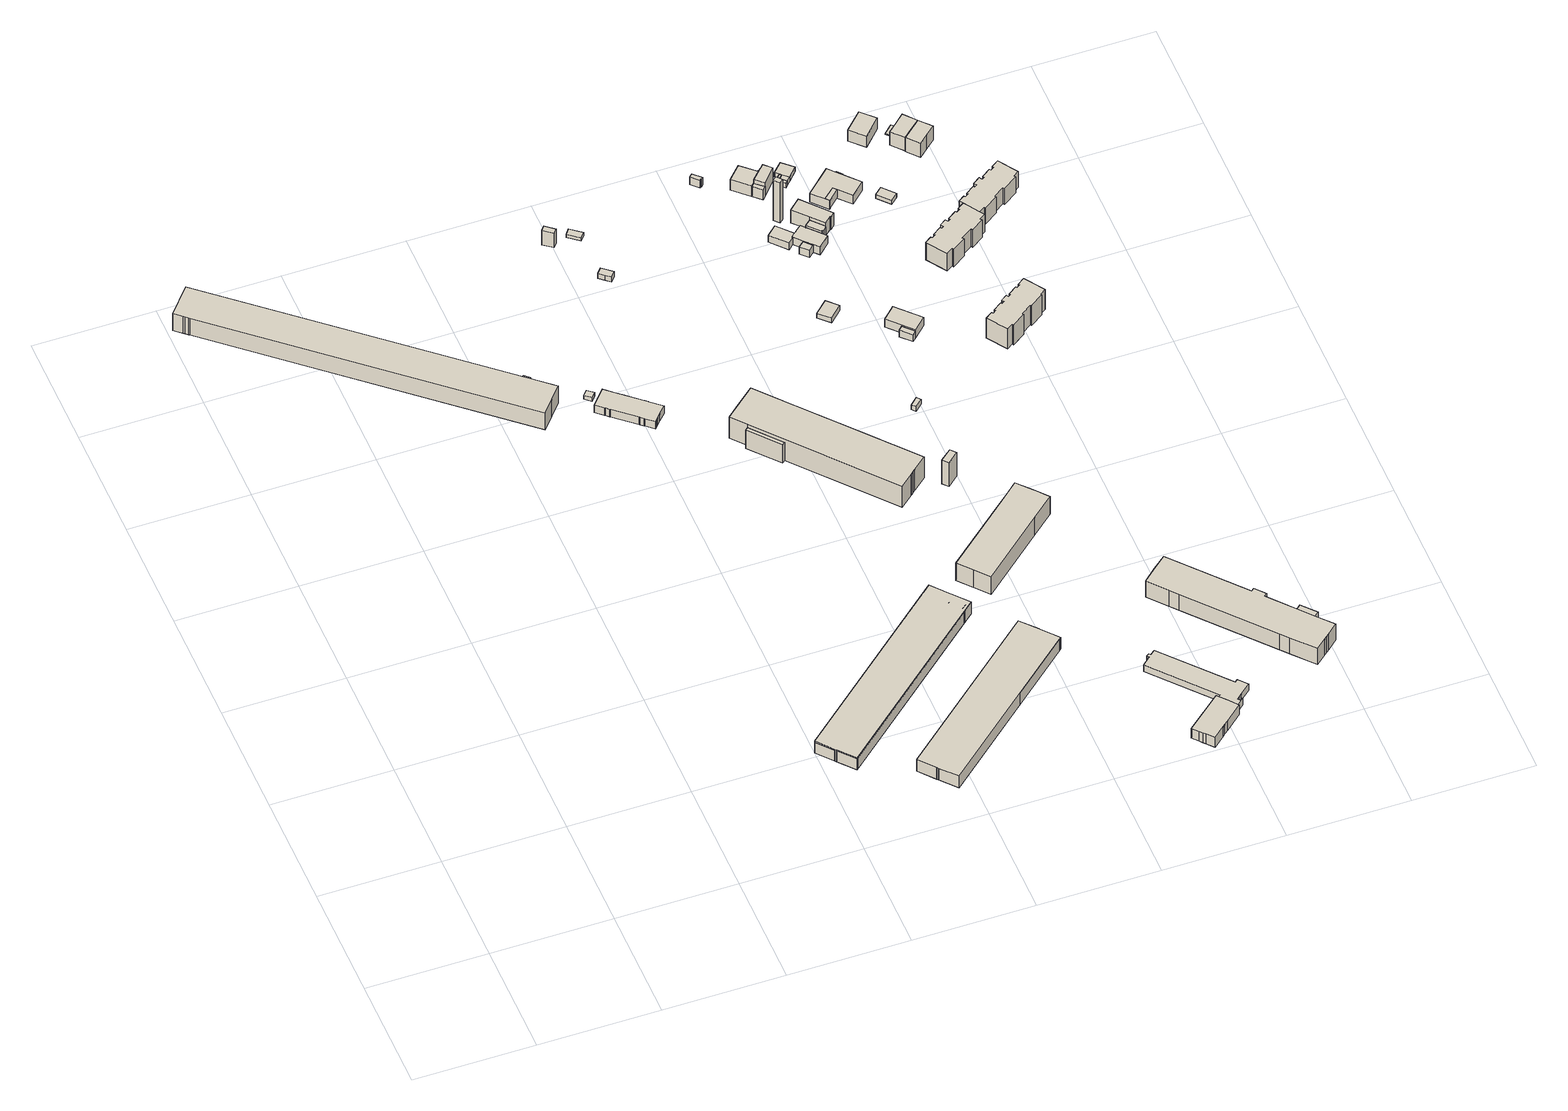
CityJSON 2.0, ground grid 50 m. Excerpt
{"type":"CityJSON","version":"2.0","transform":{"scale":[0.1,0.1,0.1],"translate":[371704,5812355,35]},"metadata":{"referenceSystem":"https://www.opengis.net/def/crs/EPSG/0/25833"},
"CityObjects":{
"building1":{"type":"Building","attributes":{"Gemeindeschluessel":"11000005","BezugspunktDach":"2200","function":"31001_1022","measuredHeight":10.59,"storeysAboveGround":2},"address":[{"country":"Germany","locality":"Berlin","thoroughfareNumber":"30 (2)","thoroughfareName":"Lanzendorfer Weg"}],"geometry":[{"type":"Solid","lod":"1","boundaries":[[[[0,1,2,3,4,5,6,7,8,9,10,11,12,13,14,15]],[[16,17,18,19,20,21,22,23,24,25,26,27,28,29,30,31]],[[16,31,15,14]],[[17,16,14,13]],[[18,17,13,12]],[[19,18,12,11]],[[20,19,11,10]],[[21,20,10,9]],[[22,21,9,8]],[[23,22,8,7]],[[24,23,7,6]],[[25,24,6,5]],[[26,25,5,4]],[[27,26,4,3]],[[28,27,3,2]],[[29,28,2,1]],[[30,29,1,0]],[[31,30,0,15]]]]}]},
"building2":{"type":"Building","attributes":{"Gemeindeschluessel":"11000005","BezugspunktDach":"2200","function":"51009_1610","measuredHeight":7.71,"storeysAboveGround":0},"address":[{"country":"Germany","locality":"Berlin"}],"geometry":[{"type":"Solid","lod":"1","boundaries":[[[[32,33,34,35,36,37,38,39,40,41]],[[42,43,44,45,46,47,48,49,50,51]],[[42,51,41,40]],[[43,42,40,39]],[[44,43,39,38]],[[45,44,38,37]],[[46,45,37,36]],[[47,46,36,35]],[[48,47,35,34]],[[49,48,34,33]],[[50,49,33,32]],[[51,50,32,41]]]]}]},
"building3":{"type":"Building","attributes":{"Gemeindeschluessel":"11000005","BezugspunktDach":"2200","function":"31001_1020","measuredHeight":2.06,"storeysAboveGround":1},"address":[{"country":"Germany","locality":"Berlin","thoroughfareNumber":"30 (12)","thoroughfareName":"Lanzendorfer Weg"}],"geometry":[{"type":"Solid","lod":"1","boundaries":[[[[52,53,54,55]],[[56,57,58,59]],[[56,59,55,54]],[[57,56,54,53]],[[58,57,53,52]],[[59,58,52,55]]]]}]},
"building4":{"type":"Building","attributes":{"Gemeindeschluessel":"11000005","function":"51009_1610"},"address":[{"country":"Germany","locality":"Berlin"}],"children":["building4-1","building4-2"]},
"building4-1":{"type":"BuildingPart","attributes":{"BezugspunktDach":"2200","measuredHeight":6.44,"storeysAboveGround":0},"parents":["building4"],"geometry":[{"type":"MultiSurface","lod":"1","boundaries":[[[60,61,62,63,64,65,66,67,68,69,70,71,72,73]],[[74,75,76,77,78,79,80,81,82,83,84,85,86,87]],[[74,87,73,72]],[[75,74,72,71]],[[76,75,71,70]],[[78,77,69,68]],[[80,79,67,66]],[[81,80,66,65]],[[82,81,65,64]],[[83,82,64,63]],[[84,83,63,62]],[[85,84,62,61]],[[86,85,61,60]],[[87,86,60,73]],[[77,76,70,69,88]],[[79,78,68,67]]]}]},
"building4-2":{"type":"BuildingPart","attributes":{"BezugspunktDach":"2200","measuredHeight":6.04,"storeysAboveGround":0},"parents":["building4"],"geometry":[{"type":"MultiSurface","lod":"1","boundaries":[[[89,90,91,92,93,94,95,96,97,98,99,100]],[[101,102,103,104,105,106,79,78,107,108,77,76]],[[101,76,100,99]],[[102,101,99,98]],[[103,102,98,97]],[[104,103,97,96]],[[105,104,96,95]],[[106,105,95,94]],[[79,106,94,93]],[[68,67,93,92]],[[107,78,92,91]],[[108,107,91,90]],[[77,108,90,89]],[[70,69,89,100]],[[78,79,67,68]],[[76,77,69,70]]]}]},
"building5":{"type":"Building","attributes":{"Gemeindeschluessel":"11000005","BezugspunktDach":"2200","function":"31001_2140","measuredHeight":6.46,"storeysAboveGround":1},"address":[{"country":"Germany","locality":"Berlin","thoroughfareNumber":"100 (92)","thoroughfareName":"Sakrower Landstraße"}],"geometry":[{"type":"Solid","lod":"1","boundaries":[[[[109,110,111,112,113,114,115,116]],[[101,102,105,106,82,83,86,87]],[[101,87,116,115]],[[102,101,115,114]],[[105,102,114,113]],[[106,105,113,112]],[[82,106,112,111]],[[83,82,111,110]],[[86,83,110,109]],[[87,86,109,116]]]]}]},
"building6":{"type":"Building","attributes":{"Gemeindeschluessel":"11000005","BezugspunktDach":"2200","function":"31001_1022","measuredHeight":4.85,"storeysAboveGround":1},"address":[{"country":"Germany","locality":"Berlin","thoroughfareNumber":"30 (3)","thoroughfareName":"Lanzendorfer Weg"}],"geometry":[{"type":"Solid","lod":"1","boundaries":[[[[117,118,119,120,121,122,123,124,125,126,127,128,129,130,131,132,133,134,135,136,137,138,139,140]],[[141,142,143,144,145,146,147,148,149,150,151,152,153,154,155,156,157,158,159,160,161,162,163,164]],[[141,164,140,139]],[[142,141,139,138]],[[143,142,138,137]],[[144,143,137,136]],[[145,144,136,135]],[[146,145,135,134]],[[147,146,134,133]],[[148,147,133,132]],[[149,148,132,131]],[[150,149,131,130]],[[151,150,130,129]],[[152,151,129,128]],[[153,152,128,127]],[[154,153,127,126]],[[155,154,126,125]],[[156,155,125,124]],[[157,156,124,123]],[[158,157,123,122]],[[159,158,122,121]],[[160,159,121,120]],[[161,160,120,119]],[[162,161,119,118]],[[163,162,118,117]],[[164,163,117,140]]]]}]},
"building7":{"type":"Building","attributes":{"Gemeindeschluessel":"11000005","BezugspunktDach":"2200","function":"31001_2140","measuredHeight":6.43,"storeysAboveGround":1},"address":[{"country":"Germany","locality":"Berlin","thoroughfareNumber":"100 (90)","thoroughfareName":"Sakrower Landstraße"}],"geometry":[{"type":"Solid","lod":"1","boundaries":[[[[165,166,167,168,169,170,171,172]],[[173,174,175,176,177,178,179,180]],[[173,180,172,171]],[[174,173,171,170]],[[175,174,170,169]],[[176,175,169,168]],[[177,176,168,167]],[[178,177,167,166]],[[179,178,166,165]],[[180,179,165,172]]]]}]},
"building8":{"type":"Building","attributes":{"Gemeindeschluessel":"11000005","BezugspunktDach":"2200","function":"51009_1610","measuredHeight":6.27,"storeysAboveGround":0},"address":[{"country":"Germany","locality":"Berlin"}],"geometry":[{"type":"Solid","lod":"1","boundaries":[[[[181,182,183,184,185,186,187,188,189,190,191,192,193,194,195,196]],[[197,198,173,174,199,200,175,176,201,202,177,178,203,204,179,180]],[[197,180,196,195]],[[198,197,195,194]],[[173,198,194,193]],[[174,173,193,192]],[[199,174,192,191]],[[200,199,191,190]],[[175,200,190,189]],[[176,175,189,188]],[[201,176,188,187]],[[202,201,187,186]],[[177,202,186,185]],[[178,177,185,184]],[[203,178,184,183]],[[204,203,183,182]],[[179,204,182,181]],[[180,179,181,196]]]]}]},
"building9":{"type":"Building","attributes":{"Gemeindeschluessel":"11000005","BezugspunktDach":"2200","function":"31001_2463","measuredHeight":7.77,"storeysAboveGround":1},"address":[{"country":"Germany","locality":"Berlin","thoroughfareNumber":"30 (15)","thoroughfareName":"Lanzendorfer Weg"}],"geometry":[{"type":"Solid","lod":"1","boundaries":[[[[205,206,207,208]],[[209,210,211,212]],[[209,212,208,207]],[[210,209,207,206]],[[211,210,206,205]],[[212,211,205,208]]]]}]},
"building10":{"type":"Building","attributes":{"Gemeindeschluessel":"11000005","BezugspunktDach":"2200","function":"31001_2463","measuredHeight":2.71,"storeysAboveGround":1},"address":[{"country":"Germany","locality":"Berlin","thoroughfareNumber":"30 (7)","thoroughfareName":"Lanzendorfer Weg"}],"geometry":[{"type":"Solid","lod":"1","boundaries":[[[[213,214,215,216,217]],[[218,219,220,221,222]],[[218,222,217,216]],[[219,218,216,215]],[[220,219,215,214]],[[221,220,214,213]],[[222,221,213,217]]]]}]},
"building11":{"type":"Building","attributes":{"Gemeindeschluessel":"11000005","BezugspunktDach":"2200","function":"31001_2523","measuredHeight":5.65,"storeysAboveGround":1},"address":[{"country":"Germany","locality":"Berlin","thoroughfareNumber":"100 (93)","thoroughfareName":"Sakrower Landstraße"}],"geometry":[{"type":"Solid","lod":"1","boundaries":[[[[223,224,225,226]],[[108,107,78,77]],[[108,77,226,225]],[[107,108,225,224]],[[78,107,224,223]],[[77,78,223,226]]]]}]},
"building12":{"type":"Building","attributes":{"Gemeindeschluessel":"11000005","BezugspunktDach":"2200","function":"31001_1000","measuredHeight":1.64,"storeysAboveGround":1},"address":[{"country":"Germany","locality":"Berlin","thoroughfareNumber":"30 (14)","thoroughfareName":"Lanzendorfer Weg"}],"geometry":[{"type":"Solid","lod":"1","boundaries":[[[[227,228,229,230]],[[231,232,233,234]],[[231,234,230,229]],[[232,231,229,228]],[[233,232,228,227]],[[234,233,227,230]]]]}]},
"building13":{"type":"Building","attributes":{"Gemeindeschluessel":"11000005","function":"31001_1022"},"address":[{"country":"Germany","locality":"Berlin","thoroughfareNumber":"30 (4)","thoroughfareName":"Lanzendorfer Weg"}],"children":["building13-1","building13-2"]},
"building13-1":{"type":"BuildingPart","attributes":{"BezugspunktDach":"2200","measuredHeight":13.16,"storeysAboveGround":2},"parents":["building13"],"geometry":[{"type":"MultiSurface","lod":"1","boundaries":[[[235,236,237,238,239,240,241,242,243,244,245,246,247,248,249,250,251,252,253]],[[254,255,256,257,258,259,260,261,262,263,264,265,266,267,268,269,270,271,272]],[[254,272,253,252]],[[255,254,252,251]],[[256,255,251,250]],[[257,256,250,249]],[[258,257,249,248]],[[259,258,248,247]],[[260,259,247,246]],[[261,260,246,245]],[[262,261,245,244]],[[263,262,244,243]],[[264,263,243,242]],[[265,264,242,241]],[[266,265,241,240]],[[267,266,240,239]],[[268,267,239,238]],[[269,268,238,237]],[[270,269,237,236]],[[271,273,274,275,276,270,236,235]],[[272,271,235,253]],[[276,275,274,273,271]]]}]},
"building13-2":{"type":"BuildingPart","attributes":{"BezugspunktDach":"2200","measuredHeight":10.06,"storeysAboveGround":2},"parents":["building13"],"geometry":[{"type":"Solid","lod":"1","boundaries":[[[[277,274,273,278]],[[271,275,279,280]],[[271,280,278,273]],[[279,275,274,277]],[[280,279,277,278]],[[275,271,273,274]]]]}]},
"building14":{"type":"Building","attributes":{"Gemeindeschluessel":"11000005","BezugspunktDach":"2200","function":"31001_3073","measuredHeight":10.91,"storeysAboveGround":2},"address":[{"country":"Germany","locality":"Berlin","thoroughfareNumber":"100 (44)","thoroughfareName":"Sakrower Landstraße"}],"geometry":[{"type":"Solid","lod":"1","boundaries":[[[[281,282,283,284,285,286,287,288,289,290,291]],[[292,293,294,295,296,297,298,299,300,301,302]],[[292,302,291,290]],[[293,292,290,289]],[[294,293,289,288]],[[295,294,288,287]],[[296,295,287,286]],[[297,296,286,285]],[[298,297,285,284]],[[299,298,284,283]],[[300,299,283,282]],[[301,300,282,281]],[[302,301,281,291]]]]}]},
"building15":{"type":"Building","attributes":{"Gemeindeschluessel":"11000005","BezugspunktDach":"2200","function":"31001_2463","measuredHeight":12.92,"storeysAboveGround":1},"address":[{"country":"Germany","locality":"Berlin","thoroughfareNumber":"30 (16)","thoroughfareName":"Lanzendorfer Weg"}],"geometry":[{"type":"Solid","lod":"1","boundaries":[[[[303,304,305,306]],[[307,308,309,310]],[[307,310,306,305]],[[308,307,305,304]],[[309,308,304,303]],[[310,309,303,306]]]]}]},
"building16":{"type":"Building","attributes":{"Gemeindeschluessel":"11000005","BezugspunktDach":"2200","function":"31001_3065","measuredHeight":6.25,"storeysAboveGround":1},"address":[{"country":"Germany","locality":"Berlin","thoroughfareNumber":"100 (47)","thoroughfareName":"Sakrower Landstraße"}],"geometry":[{"type":"Solid","lod":"1","boundaries":[[[[311,312,313,314,315,316,317,318,319,320,321,322,323]],[[324,325,326,327,328,329,330,331,332,333,334,335,336]],[[324,336,323,322]],[[325,324,322,321]],[[326,325,321,320]],[[327,326,320,319]],[[328,327,319,318]],[[329,328,318,317]],[[330,329,317,316]],[[331,330,316,315]],[[332,331,315,314]],[[333,332,314,313]],[[334,333,313,312]],[[335,334,312,311]],[[336,335,311,323]]]]}]},
"building17":{"type":"Building","attributes":{"Gemeindeschluessel":"11000005","BezugspunktDach":"2200","function":"31001_3065","measuredHeight":3.62,"storeysAboveGround":1},"address":[{"country":"Germany","locality":"Berlin","thoroughfareNumber":"100 (96)","thoroughfareName":"Sakrower Landstraße"}],"geometry":[{"type":"Solid","lod":"1","boundaries":[[[[337,338,339,340,341,342,343,344,345,346,347,348,349,350,351,352,353,354,355]],[[356,357,358,359,360,361,362,363,364,365,366,367,368,369,370,371,372,373,374]],[[356,374,355,354]],[[357,356,354,353]],[[358,357,353,352]],[[359,358,352,351]],[[360,359,351,350]],[[361,360,350,349]],[[362,361,349,348]],[[363,362,348,347]],[[364,363,347,346]],[[365,364,346,345]],[[366,365,345,344]],[[367,366,344,343]],[[368,367,343,342]],[[369,368,342,341]],[[370,369,341,340]],[[371,370,340,339]],[[372,371,339,338]],[[373,372,338,337]],[[374,373,337,355]]]]}]},
"building18":{"type":"Building","attributes":{"Gemeindeschluessel":"11000005","BezugspunktDach":"2200","function":"31001_2523","measuredHeight":2.66,"storeysAboveGround":1},"address":[{"country":"Germany","locality":"Berlin","thoroughfareNumber":"30 (13)","thoroughfareName":"Lanzendorfer Weg"}],"geometry":[{"type":"Solid","lod":"1","boundaries":[[[[375,376,377,378]],[[379,380,381,382]],[[379,382,378,377]],[[380,379,377,376]],[[381,380,376,375]],[[382,381,375,378]]]]}]},
"building19":{"type":"Building","attributes":{"Gemeindeschluessel":"11000005","BezugspunktDach":"2200","function":"51009_1610","measuredHeight":4.24,"storeysAboveGround":0},"address":[{"country":"Germany","locality":"Berlin"}],"geometry":[{"type":"Solid","lod":"1","boundaries":[[[[383,384,385,386,387,388]],[[389,390,391,392,393,394]],[[389,394,388,387]],[[390,389,387,386]],[[391,390,386,385]],[[392,391,385,384]],[[393,392,384,383]],[[394,393,383,388]]]]}]},
"building20":{"type":"Building","attributes":{"Gemeindeschluessel":"11000005","BezugspunktDach":"2200","function":"31001_1022","measuredHeight":2.52,"storeysAboveGround":1},"address":[{"country":"Germany","locality":"Berlin","thoroughfareNumber":"30 (6)","thoroughfareName":"Lanzendorfer Weg"}],"geometry":[{"type":"Solid","lod":"1","boundaries":[[[[395,396,397,398]],[[399,400,401,402]],[[399,402,398,397]],[[400,399,397,396]],[[401,400,396,395]],[[402,401,395,398]]]]}]},
"building21":{"type":"Building","attributes":{"Gemeindeschluessel":"11000005","function":"31001_1010"},"address":[{"country":"Germany","locality":"Berlin","thoroughfareNumber":"28","thoroughfareName":"Lanzendorfer Weg"}],"children":["building21-1","building21-2","building21-3"]},
"building21-1":{"type":"BuildingPart","attributes":{"BezugspunktDach":"2200","measuredHeight":4.59,"storeysAboveGround":1},"parents":["building21"],"geometry":[{"type":"MultiSurface","lod":"1","boundaries":[[[403,404,405,406,407,408,409,410,411,412,413]],[[414,415,416,417,418,419,420,421,422,423,424]],[[415,414,412,411]],[[416,415,411,410]],[[417,416,410,409]],[[418,417,409,408]],[[419,418,408,407]],[[420,419,407,406]],[[421,420,406,405]],[[425,426,421,405,404]],[[423,422,404,403]],[[427,428,423,403,413]],[[424,427,429,414]],[[422,421,426,425]],[[424,423,428,427]]]}]},
"building21-2":{"type":"BuildingPart","attributes":{"BezugspunktDach":"2200","measuredHeight":3.77,"storeysAboveGround":1},"parents":["building21"],"geometry":[{"type":"MultiSurface","lod":"1","boundaries":[[[430,428,427,429,431,432]],[[433,414,424,423,434,435]],[[433,435,432,431]],[[414,433,431,429]],[[434,423,428,430]],[[435,434,430,432]],[[424,414,436,429,427]],[[424,427,428,423]]]}]},
"building21-3":{"type":"BuildingPart","attributes":{"BezugspunktDach":"2200","measuredHeight":3.96,"storeysAboveGround":1},"parents":["building21"],"geometry":[{"type":"Solid","lod":"1","boundaries":[[[[437,426,425,438]],[[422,421,439,440]],[[422,440,438,425]],[[439,421,426,437]],[[440,439,437,438]],[[422,425,426,421]]]]}]},
"building22":{"type":"Building","attributes":{"Gemeindeschluessel":"11000005","BezugspunktDach":"2200","function":"31001_1000","measuredHeight":21.96,"storeysAboveGround":1},"address":[{"country":"Germany","locality":"Berlin","thoroughfareNumber":"26 (1)","thoroughfareName":"Lanzendorfer Weg"}],"geometry":[{"type":"Solid","lod":"1","boundaries":[[[[441,442,443,444]],[[445,446,447,448]],[[445,448,444,443]],[[446,445,443,442]],[[447,446,442,441]],[[448,447,441,444]]]]}]},
"building23":{"type":"Building","attributes":{"Gemeindeschluessel":"11000005","BezugspunktDach":"2200","function":"51009_1610","measuredHeight":5.43,"storeysAboveGround":0},"address":[{"country":"Germany","locality":"Berlin"}],"geometry":[{"type":"Solid","lod":"1","boundaries":[[[[449,450,451,452]],[[453,454,455,456]],[[453,456,452,451]],[[454,453,451,450]],[[455,454,450,449]],[[456,455,449,452]]]]}]},
"building24":{"type":"Building","attributes":{"Gemeindeschluessel":"11000005","function":"31001_1010"},"address":[{"country":"Germany","locality":"Berlin","thoroughfareNumber":"3A","thoroughfareName":"Schauensteiner Weg"}],"children":["building24-1","building24-2"]},
"building24-1":{"type":"BuildingPart","attributes":{"BezugspunktDach":"2200","measuredHeight":7.06,"storeysAboveGround":1},"parents":["building24"],"geometry":[{"type":"Solid","lod":"1","boundaries":[[[[457,458,459,460,461,462,463,464]],[[465,466,467,468,469,453,456,470]],[[465,470,464,463]],[[466,465,463,462]],[[467,466,462,461]],[[453,469,459,458]],[[456,453,458,457]],[[470,456,457,464]],[[468,467,461,460]],[[460,459,469,468]]]]}]},
"building24-2":{"type":"BuildingPart","attributes":{"BezugspunktDach":"2200","measuredHeight":7.54,"storeysAboveGround":1},"parents":["building24"],"geometry":[{"type":"MultiSurface","lod":"1","boundaries":[[[471,472,473,474,475,476]],[[467,477,478,479,454,469]],[[461,460,459,469,476,475]],[[477,467,475,474]],[[478,477,474,473]],[[479,478,473,472]],[[454,479,472,471]],[[469,454,471,476]],[[467,468,460,461]],[[468,469,459,460]]]}]},
"building25":{"type":"Building","attributes":{"Gemeindeschluessel":"11000005","function":"31001_1010"},"address":[{"country":"Germany","locality":"Berlin","thoroughfareNumber":"30 (5)","thoroughfareName":"Lanzendorfer Weg"}],"children":["building25-1","building25-2"]},
"building25-1":{"type":"BuildingPart","attributes":{"BezugspunktDach":"2200","measuredHeight":4.84,"storeysAboveGround":1},"parents":["building25"],"geometry":[{"type":"MultiSurface","lod":"1","boundaries":[[[480,481,482,483,484]],[[485,486,487,488,489]],[[485,489,484,483]],[[486,485,483,482]],[[487,486,482,481]],[[488,487,481,480]],[[489,490,491,492,493,488,480,484]],[[488,493,492,491,490]]]}]},
"building25-2":{"type":"BuildingPart","attributes":{"BezugspunktDach":"2200","measuredHeight":3.86,"storeysAboveGround":1},"parents":["building25"],"geometry":[{"type":"Solid","lod":"1","boundaries":[[[[494,493,492,495]],[[491,488,496,497]],[[491,497,495,492]],[[496,488,493,494]],[[497,496,494,495]],[[488,491,492,493]]]]}]},
"building26":{"type":"Building","attributes":{"Gemeindeschluessel":"11000005","BezugspunktDach":"2200","function":"51009_1610","measuredHeight":3.42,"storeysAboveGround":0},"address":[{"country":"Germany","locality":"Berlin"}],"geometry":[{"type":"Solid","lod":"1","boundaries":[[[[498,499,500,501]],[[502,503,504,505]],[[502,505,501,500]],[[503,502,500,499]],[[504,503,499,498]],[[505,504,498,501]]]]}]},
"building27":{"type":"Building","attributes":{"Gemeindeschluessel":"11000005","function":"31001_1010"},"address":[{"country":"Germany","locality":"Berlin","thoroughfareNumber":"26","thoroughfareName":"Lanzendorfer Weg"}],"children":["building27-1","building27-2"]},
"building27-1":{"type":"BuildingPart","attributes":{"BezugspunktDach":"2200","measuredHeight":8.91,"storeysAboveGround":1},"parents":["building27"],"geometry":[{"type":"MultiSurface","lod":"1","boundaries":[[[506,507,508,509,510,511,512,513]],[[514,515,516,517,518,519,520,521]],[[514,521,513,512]],[[515,514,512,511]],[[516,515,511,510]],[[517,516,510,509]],[[518,517,509,508]],[[519,518,508,507]],[[522,523,519,507,506]],[[521,520,506,513]],[[524,520,519,523,522]]]}]},
"building27-2":{"type":"BuildingPart","attributes":{"BezugspunktDach":"2200","measuredHeight":5.41,"storeysAboveGround":1},"parents":["building27"],"geometry":[{"type":"MultiSurface","lod":"1","boundaries":[[[525,526,527,528,529,523,522,530]],[[520,519,531,532,533,534,418,417]],[[520,417,530,522]],[[531,519,523,529]],[[532,531,529,528]],[[533,532,528,527]],[[534,533,527,526]],[[418,534,526,525]],[[417,418,525,530]],[[535,519,520,522,523]]]}]},
"building28":{"type":"Building","attributes":{"Gemeindeschluessel":"11000005","BezugspunktDach":"2200","function":"51009_1610","measuredHeight":2.44,"storeysAboveGround":0},"address":[{"country":"Germany","locality":"Berlin"}],"geometry":[{"type":"Solid","lod":"1","boundaries":[[[[536,537,538,539,540,541,542]],[[543,544,545,546,547,548,549]],[[543,549,542,541]],[[544,543,541,540]],[[545,544,540,539]],[[546,545,539,538]],[[547,546,538,537]],[[548,547,537,536]],[[549,548,536,542]]]]}]},
"building29":{"type":"Building","attributes":{"Gemeindeschluessel":"11000005","BezugspunktDach":"2200","function":"31001_1000","measuredHeight":2.44,"storeysAboveGround":1},"address":[{"country":"Germany","locality":"Berlin","thoroughfareNumber":"3A (2)","thoroughfareName":"Schauensteiner Weg"}],"geometry":[{"type":"Solid","lod":"1","boundaries":[[[[538,550,540,539]],[[544,551,546,545]],[[544,545,539,540]],[[551,544,540,550]],[[546,551,550,538]],[[545,546,538,539]]]]}]},
"building30":{"type":"Building","attributes":{"Gemeindeschluessel":"11000005","BezugspunktDach":"2200","function":"31001_2463","measuredHeight":2.41,"storeysAboveGround":1},"address":[{"country":"Germany","locality":"Berlin","thoroughfareNumber":"3A (1)","thoroughfareName":"Schauensteiner Weg"}],"geometry":[{"type":"Solid","lod":"1","boundaries":[[[[541,540,550,552,553,554]],[[555,556,551,544,543,557]],[[555,557,554,553]],[[556,555,553,552]],[[551,556,552,550]],[[544,551,550,540]],[[543,544,540,541]],[[557,543,541,554]]]]}]},
"building31":{"type":"Building","attributes":{"Gemeindeschluessel":"11000005","function":"31001_3073"},"address":[{"country":"Germany","locality":"Berlin","thoroughfareNumber":"100 (46)","thoroughfareName":"Sakrower Landstraße"}],"children":["building31-1","building31-2"]},
"building31-1":{"type":"BuildingPart","attributes":{"BezugspunktDach":"2200","measuredHeight":10.25,"storeysAboveGround":2},"parents":["building31"],"geometry":[{"type":"MultiSurface","lod":"1","boundaries":[[[558,559,560,561,562,563,564,565,566,567,568,569,570,571,572,573,574]],[[575,576,577,578,579,580,581,582,583,584,585,586,587,588,589,590,591]],[[575,591,574,573]],[[576,575,573,572]],[[577,576,572,571]],[[578,577,571,570]],[[579,578,570,569]],[[580,579,569,568]],[[581,592,593,594,595,596,580,568,567]],[[582,581,567,566]],[[583,582,566,565]],[[584,583,565,564]],[[585,584,564,563]],[[586,585,563,562]],[[587,586,562,561]],[[588,587,561,560]],[[589,588,560,559]],[[590,589,559,558]],[[591,590,558,574]],[[597,598,593,592,581]],[[598,596,595,594,593,599]]]}]},
"building31-2":{"type":"BuildingPart","attributes":{"BezugspunktDach":"2200","measuredHeight":7.87,"storeysAboveGround":2},"parents":["building31"],"geometry":[{"type":"Solid","lod":"1","boundaries":[[[[593,592,600,601,594]],[[602,603,581,598,595]],[[602,595,594,601]],[[603,602,601,600]],[[581,603,600,592]],[[598,581,592,593]],[[595,598,593,594]]]]}]},
"building32":{"type":"Building","attributes":{"Gemeindeschluessel":"11000005","BezugspunktDach":"2200","function":"51009_1610","measuredHeight":4.18,"storeysAboveGround":0},"address":[{"country":"Germany","locality":"Berlin"}],"geometry":[{"type":"Solid","lod":"1","boundaries":[[[[604,605,606,607]],[[608,609,610,611]],[[608,611,607,606]],[[609,608,606,605]],[[610,609,605,604]],[[611,610,604,607]]]]}]},
"building33":{"type":"Building","attributes":{"Gemeindeschluessel":"11000005","BezugspunktDach":"2200","function":"31001_1010","measuredHeight":4.84,"storeysAboveGround":1},"address":[{"country":"Germany","locality":"Berlin","thoroughfareNumber":"24","thoroughfareName":"Lanzendorfer Weg"}],"geometry":[{"type":"Solid","lod":"1","boundaries":[[[[612,604,607,606,605,613,614,615,616,617,618]],[[619,620,621,622,623,624,625,626,627,628,629]],[[619,629,618,617]],[[620,619,617,616]],[[621,620,616,615]],[[622,621,615,614]],[[623,622,614,613]],[[624,623,613,605]],[[625,624,605,606]],[[626,625,606,607]],[[627,626,607,604]],[[628,627,604,612]],[[629,628,612,618]]]]}]},
"building34":{"type":"Building","attributes":{"Gemeindeschluessel":"11000005","BezugspunktDach":"2200","function":"51009_1610","measuredHeight":3,"storeysAboveGround":0},"address":[{"country":"Germany","locality":"Berlin"}],"geometry":[{"type":"Solid","lod":"1","boundaries":[[[[630,631,632,633]],[[634,635,636,637]],[[634,637,633,632]],[[635,634,632,631]],[[636,635,631,630]],[[637,636,630,633]]]]}]},
"building35":{"type":"Building","attributes":{"Gemeindeschluessel":"11000005","BezugspunktDach":"2200","function":"31001_2463","measuredHeight":2.16,"storeysAboveGround":1},"address":[{"country":"Germany","locality":"Berlin","thoroughfareNumber":"24 (1)","thoroughfareName":"Lanzendorfer Weg"}],"geometry":[{"type":"Solid","lod":"1","boundaries":[[[[638,639,640,641]],[[642,643,644,645]],[[642,645,641,640]],[[643,642,640,639]],[[644,643,639,638]],[[645,644,638,641]]]]}]},
"building36":{"type":"Building","attributes":{"Gemeindeschluessel":"11000005","BezugspunktDach":"2200","function":"31001_1010","measuredHeight":10.87,"storeysAboveGround":3},"address":[{"country":"Germany","locality":"Berlin","thoroughfareNumber":"29","thoroughfareName":"Lanzendorfer Weg"}],"geometry":[{"type":"Solid","lod":"1","boundaries":[[[[646,647,648,649,650,651,652,653,654,655,656,657,658,659,660,661,662,663,664,665,666,667,668,669,670,671,672,673,674]],[[675,676,677,678,679,680,681,682,683,684,685,686,687,688,689,690,691,692,693,694,695,696,697,698,699,700,701,702,703]],[[675,703,674,673]],[[676,675,673,672]],[[677,676,672,671]],[[678,677,671,670]],[[679,678,670,669]],[[680,679,669,668]],[[681,680,668,667]],[[682,681,667,666]],[[683,682,666,665]],[[684,683,665,664]],[[685,684,664,663]],[[686,685,663,662]],[[687,686,662,661]],[[688,687,661,660]],[[689,688,660,659]],[[690,689,659,658]],[[691,690,658,657]],[[692,691,657,656]],[[693,692,656,655]],[[694,693,655,654]],[[695,694,654,653]],[[696,695,653,652]],[[697,696,652,651]],[[698,697,651,650]],[[699,698,650,649]],[[700,699,649,648]],[[701,700,648,647]],[[702,701,647,646]],[[703,702,646,674]]]]}]},
"building37":{"type":"Building","attributes":{"Gemeindeschluessel":"11000005","BezugspunktDach":"2200","function":"31001_1010","measuredHeight":9.6,"storeysAboveGround":3},"address":[{"country":"Germany","locality":"Berlin","thoroughfareNumber":"35","thoroughfareName":"Lanzendorfer Weg"}],"geometry":[{"type":"Solid","lod":"1","boundaries":[[[[704,705,706,707,708,709,710,711,712,713,714,715,716,717,718,719,720,721,722,723,724,725,726,727,728,729,730,731,732]],[[733,734,735,736,737,738,739,740,741,742,743,744,745,746,747,748,749,750,751,752,753,754,755,756,757,758,759,760,761]],[[733,761,732,731]],[[734,733,731,730]],[[735,734,730,729]],[[736,735,729,728]],[[737,736,728,727]],[[738,737,727,726]],[[739,738,726,725]],[[740,739,725,724]],[[741,740,724,723]],[[742,741,723,722]],[[743,742,722,721]],[[744,743,721,720]],[[745,744,720,719]],[[746,745,719,718]],[[747,746,718,717]],[[748,747,717,716]],[[749,748,716,715]],[[750,749,715,714]],[[751,750,714,713]],[[752,751,713,712]],[[753,752,712,711]],[[754,753,711,710]],[[755,754,710,709]],[[756,755,709,708]],[[757,756,708,707]],[[758,757,707,706]],[[759,758,706,705]],[[760,759,705,704]],[[761,760,704,732]]]]}]},
"building38":{"type":"Building","attributes":{"Gemeindeschluessel":"11000005","BezugspunktDach":"2200","function":"31001_1010","measuredHeight":8.41,"storeysAboveGround":2},"address":[{"country":"Germany","locality":"Berlin","thoroughfareNumber":"1B","thoroughfareName":"Schauensteiner Weg"}],"geometry":[{"type":"Solid","lod":"1","boundaries":[[[[762,763,764,765]],[[766,767,768,769]],[[766,769,765,764]],[[767,766,764,763]],[[768,767,763,762]],[[769,768,762,765]]]]}]},
"building39":{"type":"Building","attributes":{"Gemeindeschluessel":"11000005","BezugspunktDach":"2200","function":"51009_1611","measuredHeight":0.405,"storeysAboveGround":0},"address":[{"country":"Germany","locality":"Berlin"}],"geometry":[{"type":"Solid","lod":"1","boundaries":[[[[770,771,772,773]],[[774,775,776,777]],[[774,777,773,772]],[[775,774,772,771]],[[776,775,771,770]],[[777,776,770,773]]]]}]},
"building40":{"type":"Building","attributes":{"Gemeindeschluessel":"11000005","BezugspunktDach":"2200","function":"31001_1010","measuredHeight":8.48,"storeysAboveGround":2},"address":[{"country":"Germany","locality":"Berlin","thoroughfareNumber":"1A","thoroughfareName":"Schauensteiner Weg"}],"geometry":[{"type":"Solid","lod":"1","boundaries":[[[[778,779,780,781,782,783]],[[784,785,786,787,788,789]],[[784,789,783,782]],[[785,784,782,781]],[[786,785,781,780]],[[787,786,780,779]],[[788,787,779,778]],[[789,788,778,783]]]]}]},
"building41":{"type":"Building","attributes":{"Gemeindeschluessel":"11000005","BezugspunktDach":"2200","function":"31001_1010","measuredHeight":8.9,"storeysAboveGround":2},"address":[{"country":"Germany","locality":"Berlin","thoroughfareNumber":"1","thoroughfareName":"Schauensteiner Weg"}],"geometry":[{"type":"Solid","lod":"1","boundaries":[[[[790,791,792,780,778]],[[793,794,795,796,797]],[[793,797,778,780]],[[794,793,780,792]],[[795,794,792,791]],[[796,795,791,790]],[[797,796,790,778]]]]}]},
"building42":{"type":"Building","attributes":{"Gemeindeschluessel":"11000005","BezugspunktDach":"2200","function":"31001_1010","measuredHeight":8.85,"storeysAboveGround":3},"address":[{"country":"Germany","locality":"Berlin","thoroughfareNumber":"33","thoroughfareName":"Lanzendorfer Weg"}],"geometry":[{"type":"Solid","lod":"1","boundaries":[[[[715,714,798,799,800,801,802,803,804,805,806,807,808,809,810,811,812,813,814,815,816,817,818,819,820,821,822,823,824,825]],[[826,827,828,829,830,831,832,833,834,835,836,837,838,839,840,841,842,843,844,845,846,847,848,849,850,851,852,853,854,855]],[[826,855,825,824]],[[827,826,824,823]],[[828,827,823,822]],[[829,828,822,821]],[[830,829,821,820]],[[831,830,820,819]],[[832,831,819,818]],[[833,832,818,817]],[[834,833,817,816]],[[835,834,816,815]],[[836,835,815,814]],[[837,836,814,813]],[[838,837,813,812]],[[839,838,812,811]],[[840,839,811,810]],[[841,840,810,809]],[[842,841,809,808]],[[843,842,808,807]],[[844,843,807,806]],[[845,844,806,805]],[[846,845,805,804]],[[847,846,804,803]],[[848,847,803,802]],[[849,848,802,801]],[[850,849,801,800]],[[851,850,800,799]],[[852,851,799,798]],[[853,852,798,714]],[[854,853,714,715]],[[855,854,715,825]]]]}]}
},
"vertices":[
[35,3307,159],[40,3303,159],[51,3293,159],[56,3289,159],[1125,2367,159],[1172,2422,159],[1219,2477,159],[1133,2552,159],[1132,2552,159],[1131,2553,159],[1129,2555,159],[1110,2571,159],[1110,2572,159],[96,3445,159],[49,3390,159],[2,3335,159],[49,3390,66],[96,3445,66],[1110,2572,66],[1110,2571,66],[1129,2555,66],[1131,2553,66],[1132,2552,66],[1133,2552,66],[1219,2477,66],[1172,2422,66],[1125,2367,66],[56,3289,66],[51,3293,66],[40,3303,66],[35,3307,66],[2,3335,66],
[1110,2571,145],[1129,2555,145],[1132,2553,145],[1141,2564,145],[1140,2565,145],[1141,2567,145],[1121,2585,145],[1119,2583,145],[1118,2584,145],[1108,2573,145],[1118,2584,68],[1119,2583,68],[1121,2585,68],[1141,2567,68],[1140,2565,68],[1141,2564,68],[1132,2553,68],[1129,2555,68],[1110,2571,68],[1108,2573,68],
[1339,2438,89],[1357,2459,89],[1332,2480,89],[1314,2460,89],[1332,2480,68],[1357,2459,68],[1339,2438,68],[1314,2460,68],
[1555,453,69],[1557,455,69],[1562,450,69],[1560,448,69],[1617,382,69],[1623,387,69],[2256,937,69],[2261,941,69],[2253,951,69],[2214,996,69],[2143,1077,69],[2139,1074,69],[1505,525,69],[1499,519,69],[1505,525,10],[2139,1074,10],[2143,1077,10],[2214,996,10],[2253,951,10],[2261,941,10],[2256,937,10],[1623,387,10],[1617,382,10],[1560,448,10],[1562,450,10],[1557,455,10],[1555,453,10],[1499,519,10],[2214,996,40],
[2214,996,70],[2236,1016,70],[2276,970,70],[2253,951,70],[2261,941,70],[2298,973,70],[2242,1039,70],[2240,1037,70],[2235,1042,70],[2237,1044,70],[2181,1110,70],[2143,1077,70],[2181,1110,10],[2237,1044,10],[2235,1042,10],[2240,1037,10],[2242,1039,10],[2298,973,10],[2276,970,10],[2236,1016,10],
[1555,453,75],[1560,448,75],[1617,382,75],[2298,973,75],[2242,1039,75],[2237,1044,75],[2181,1110,75],[1499,519,75],
[1359,2355,108],[1362,2353,108],[1374,2342,108],[1376,2340,108],[1463,2265,108],[1465,2263,108],[1478,2253,108],[1480,2250,108],[1513,2223,108],[1516,2227,108],[1526,2238,108],[1541,2255,108],[1570,2286,108],[1524,2326,108],[1522,2328,108],[1511,2337,108],[1509,2339,108],[1444,2395,108],[1442,2397,108],[1431,2406,108],[1429,2408,108],[1383,2448,108],[1355,2415,108],[1327,2383,108],[1355,2415,67],[1383,2448,67],[1429,2408,67],[1431,2406,67],[1442,2397,67],[1444,2395,67],[1509,2339,67],[1511,2337,67],[1522,2328,67],[1524,2326,67],[1570,2286,67],[1541,2255,67],[1526,2238,67],[1516,2227,67],[1513,2223,67],[1480,2250,67],[1478,2253,67],[1465,2263,67],[1463,2265,67],[1376,2340,67],[1374,2342,67],[1362,2353,67],[1359,2355,67],[1327,2383,67],
[1879,231,74],[1884,226,74],[1941,161,74],[2547,686,74],[2491,752,74],[2486,757,74],[2429,822,74],[1823,297,74],[2429,822,10],[2486,757,10],[2491,752,10],[2547,686,10],[1941,161,10],[1884,226,10],[1879,231,10],[1823,297,10],
[1879,231,70],[1882,233,70],[1886,228,70],[1884,226,70],[1941,161,70],[1947,166,70],[2542,681,70],[2547,686,70],[2491,752,70],[2488,750,70],[2484,755,70],[2486,757,70],[2429,822,70],[2423,817,70],[1829,302,70],[1823,297,70],[1829,302,10],[2423,817,10],[2484,755,10],[2488,750,10],[2542,681,10],[1947,166,10],[1886,228,10],[1882,233,10],
[1482,3213,154],[1497,3231,154],[1459,3262,154],[1444,3243,154],[1459,3262,76],[1497,3231,76],[1482,3213,76],[1444,3243,76],
[1603,2990,102],[1621,2974,102],[1641,2996,102],[1599,3032,102],[1580,3010,102],[1599,3032,75],[1641,2996,75],[1621,2974,75],[1603,2990,75],[1580,3010,75],
[2253,951,67],[2276,970,67],[2236,1016,67],[2214,996,67],
[1590,3209,92],[1608,3231,92],[1561,3269,92],[1543,3246,92],[1561,3269,76],[1608,3231,76],[1590,3209,76],[1543,3246,76],
[1820,2066,131],[2249,1566,131],[2302,1612,131],[2305,1614,131],[2313,1622,131],[2321,1629,131],[2324,1631,131],[2378,1677,131],[2291,1778,131],[2287,1782,131],[2257,1818,131],[2253,1822,131],[2022,2091,131],[2018,2095,131],[1987,2131,131],[1984,2135,131],[1897,2236,131],[1833,2181,131],[1769,2126,131],[1833,2181,15],[1897,2236,15],[1984,2135,15],[1987,2131,15],[2018,2095,15],[2022,2091,15],[2253,1822,15],[2257,1818,15],[2287,1782,15],[2291,1778,15],[2378,1677,15],[2324,1631,15],[2321,1629,15],[2313,1622,15],[2305,1614,15],[2302,1612,15],[2249,1566,15],[1820,2066,15],[1769,2126,15],[1820,2066,115],[1923,1946,115],[1923,1946,15],[1909,1962,15],
[1911,1936,115],[1808,2056,115],[1911,1936,15],[1808,2056,15],
[2355,1096,104],[2404,1039,104],[2664,1265,104],[2755,1344,104],[2718,1389,104],[2707,1401,104],[2696,1413,104],[2657,1457,104],[2620,1425,104],[2568,1379,104],[2306,1153,104],[2568,1379,8],[2620,1425,8],[2657,1457,8],[2696,1413,8],[2707,1401,8],[2718,1389,8],[2755,1344,8],[2664,1265,8],[2404,1039,8],[2355,1096,8],[2306,1153,8],
[2446,1594,156],[2492,1633,156],[2472,1656,156],[2426,1617,156],[2472,1656,26],[2492,1633,26],[2446,1594,26],[2426,1617,26],
[2860,54,76],[2872,40,76],[2880,31,76],[2905,2,76],[2954,44,76],[2963,52,76],[2979,65,76],[3049,126,76],[3042,134,76],[3017,164,76],[2987,198,76],[2984,201,76],[2839,78,76],[2984,201,22],[2987,198,22],[3017,164,22],[3042,134,22],[3049,126,22],[2979,65,22],[2963,52,22],[2954,44,22],[2905,2,22],[2880,31,22],[2872,40,22],[2860,54,22],[2839,78,22],
[3005,213,60],[2987,198,60],[3042,134,60],[3078,165,60],[3075,168,60],[3067,160,60],[3059,169,60],[3068,177,60],[3081,188,60],[3124,226,60],[3109,244,60],[3092,263,60],[3081,253,60],[2855,512,60],[2836,496,60],[2830,503,60],[2820,496,60],[2827,488,60],[2792,457,60],[2827,488,24],[2820,496,24],[2830,503,24],[2836,496,24],[2855,512,24],[3081,253,24],[3092,263,24],[3109,244,24],[3124,226,24],[3081,188,24],[3068,177,24],[3059,169,24],[3067,160,24],[3075,168,24],[3078,165,24],[3042,134,24],[2987,198,24],[3005,213,24],[2792,457,24],
[2463,1982,67],[2494,2011,67],[2479,2026,67],[2449,1997,67],[2479,2026,41],[2494,2011,41],[2463,1982,41],[2449,1997,41],
[2092,3279,146],[2097,3284,146],[2100,3282,146],[2106,3289,146],[2073,3320,146],[2061,3308,146],[2073,3320,104],[2106,3289,104],[2100,3282,104],[2097,3284,104],[2092,3279,104],[2061,3308,104],
[2324,2504,81],[2374,2553,81],[2332,2596,81],[2280,2547,81],[2332,2596,55],[2374,2553,55],[2324,2504,55],[2280,2547,55],
[2323,2912,116],[2352,2880,116],[2380,2849,116],[2400,2828,116],[2447,2871,116],[2431,2889,116],[2385,2939,116],[2369,2957,116],[2345,2936,116],[2339,2930,116],[2321,2914,116],[2339,2930,73],[2345,2936,73],[2369,2957,73],[2385,2939,73],[2431,2889,73],[2447,2871,73],[2400,2828,73],[2380,2849,73],[2352,2880,73],[2323,2912,73],[2321,2914,73],[2352,2880,112],[2380,2849,112],[2321,2914,110],[2323,2912,110],[2339,2930,110],
[2301,2892,110],[2282,2994,110],[2242,2957,110],[2282,2994,73],[2301,2892,73],[2242,2957,73],[2339,2930,78],
[2358,2828,112],[2329,2859,112],[2358,2828,73],[2329,2859,73],
[2314,3021,306],[2329,3035,306],[2309,3057,306],[2294,3043,306],[2309,3057,86],[2329,3035,86],[2314,3021,86],[2294,3043,86],
[2293,3143,153],[2305,3156,153],[2271,3187,153],[2259,3174,153],[2271,3187,98],[2305,3156,98],[2293,3143,98],[2259,3174,98],
[2259,3174,156],[2271,3187,156],[2271,3186,156],[2286,3202,156],[2313,3230,156],[2248,3289,156],[2221,3261,156],[2195,3233,156],[2221,3261,98],[2248,3289,98],[2313,3230,98],[2286,3202,98],[2271,3186,98],[2195,3233,98],
[2305,3156,174],[2359,3217,174],[2329,3246,174],[2313,3229,174],[2313,3230,174],[2271,3186,174],[2313,3229,98],[2329,3246,98],[2359,3217,98],
[2589,2321,98],[2641,2370,98],[2552,2463,98],[2527,2439,98],[2501,2414,98],[2527,2439,55],[2552,2463,55],[2641,2370,55],[2589,2321,55],[2501,2414,55],[2554,2358,55],[2550,2362,55],[2550,2362,93],[2589,2321,93],
[2574,2306,93],[2534,2347,93],[2574,2306,55],[2534,2347,55],
[2313,3229,134],[2329,3246,134],[2316,3258,134],[2300,3241,134],[2316,3258,100],[2329,3246,100],[2313,3229,100],[2300,3241,100],
[2409,2961,143],[2454,2911,143],[2481,2936,143],[2484,2933,143],[2501,2948,143],[2498,2951,143],[2401,3061,143],[2355,3019,143],[2401,3061,73],[2498,2951,73],[2501,2948,73],[2484,2933,73],[2481,2936,73],[2454,2911,73],[2409,2961,73],[2355,3019,73],[2409,2961,127],[2454,2911,127],[2409,2961,120],
[2431,2889,127],[2434,2893,127],[2442,2894,127],[2451,2903,127],[2453,2910,127],[2385,2939,127],[2453,2910,73],[2451,2903,73],[2442,2894,73],[2434,2893,73],[2454,2911,111],
[2380,3183,122],[2394,3170,122],[2403,3180,122],[2381,3201,122],[2395,3217,122],[2388,3223,122],[2378,3213,122],[2388,3223,98],[2395,3217,98],[2381,3201,98],[2403,3180,98],[2394,3170,98],[2380,3183,98],[2378,3213,98],
[2418,3196,122],[2418,3196,98],
[2455,3236,122],[2411,3277,122],[2373,3237,122],[2411,3277,98],[2455,3236,98],[2373,3237,98],
[3001,738,106],[3029,706,106],[3309,384,106],[3337,352,106],[3414,263,106],[3457,299,106],[3468,309,106],[3480,319,106],[3522,356,106],[3462,424,106],[3325,583,106],[3336,593,106],[3300,635,106],[3288,625,106],[3043,907,106],[2989,861,106],[2936,814,106],[2989,861,18],[3043,907,18],[3288,625,18],[3300,635,18],[3336,593,18],[3325,583,18],[3462,424,18],[3522,356,18],[3480,319,18],[3468,309,18],[3457,299,18],[3414,263,18],[3337,352,18],[3309,384,18],[3029,706,18],[3001,738,18],[2936,814,18],[3462,424,97],[3436,455,97],[3412,483,97],[3412,483,18],[3424,469,18],[3444,445,18],[3436,455,18],[3436,455,90],
[3485,444,97],[3434,502,97],[3434,502,18],[3485,444,18],
[2515,3025,129],[2560,3066,129],[2546,3081,129],[2501,3041,129],[2546,3081,87],[2560,3066,87],[2515,3025,87],[2501,3041,87],
[2513,3024,129],[2604,3018,129],[2661,3070,129],[2601,3135,129],[2583,3155,129],[2560,3181,129],[2457,3086,129],[2560,3181,81],[2583,3155,81],[2601,3135,81],[2661,3070,81],[2604,3018,81],[2560,3066,81],[2546,3081,81],[2501,3041,81],[2515,3025,81],[2513,3024,81],[2457,3086,81],
[2601,3135,117],[2611,3144,117],[2593,3164,117],[2583,3155,117],[2593,3164,87],[2611,3144,87],[2601,3135,87],[2583,3155,87],
[2740,2967,101],[2769,2994,101],[2724,3044,101],[2695,3017,101],[2724,3044,79],[2769,2994,79],[2740,2967,79],[2695,3017,79],
[2897,2162,146],[2922,2178,146],[2926,2173,146],[2979,2210,146],[2976,2215,146],[3021,2247,146],[3024,2242,146],[3078,2278,146],[3075,2283,146],[3099,2300,146],[3090,2314,146],[3044,2381,146],[3015,2361,146],[3019,2355,146],[3005,2346,146],[3002,2352,146],[2966,2327,146],[2969,2322,146],[2959,2315,146],[2953,2324,146],[2928,2307,146],[2934,2297,146],[2924,2290,146],[2921,2296,146],[2884,2271,146],[2888,2266,146],[2875,2256,146],[2871,2262,146],[2842,2242,146],[2871,2262,37],[2875,2256,37],[2888,2266,37],[2884,2271,37],[2921,2296,37],[2924,2290,37],[2934,2297,37],[2928,2307,37],[2953,2324,37],[2959,2315,37],[2969,2322,37],[2966,2327,37],[3002,2352,37],[3005,2346,37],[3019,2355,37],[3015,2361,37],[3044,2381,37],[3090,2314,37],[3099,2300,37],[3075,2283,37],[3078,2278,37],[3024,2242,37],[3021,2247,37],[2976,2215,37],[2979,2210,37],[2926,2173,37],[2922,2178,37],[2897,2162,37],[2842,2242,37],
[2819,2590,159],[2844,2607,159],[2848,2600,159],[2904,2638,159],[2899,2644,159],[2946,2676,159],[2950,2669,159],[3001,2703,159],[2996,2710,159],[3020,2726,159],[3008,2745,159],[2966,2809,159],[2938,2790,159],[2942,2784,159],[2927,2774,159],[2923,2780,159],[2887,2755,159],[2890,2749,159],[2880,2742,159],[2873,2753,159],[2847,2736,159],[2855,2725,159],[2845,2718,159],[2841,2724,159],[2806,2700,159],[2809,2694,159],[2794,2684,159],[2791,2690,159],[2764,2672,159],[2791,2690,63],[2794,2684,63],[2809,2694,63],[2806,2700,63],[2841,2724,63],[2845,2718,63],[2855,2725,63],[2847,2736,63],[2873,2753,63],[2880,2742,63],[2890,2749,63],[2887,2755,63],[2923,2780,63],[2927,2774,63],[2942,2784,63],[2938,2790,63],[2966,2809,63],[3008,2745,63],[3020,2726,63],[2996,2710,63],[3001,2703,63],[2950,2669,63],[2946,2676,63],[2899,2644,63],[2904,2638,63],[2848,2600,63],[2844,2607,63],[2819,2590,63],[2764,2672,63],
[2746,3249,166],[2817,3322,166],[2763,3376,166],[2692,3304,166],[2763,3376,106],[2817,3322,106],[2746,3249,106],[2692,3304,106],
[2860,3269,102],[2896,3303,102],[2873,3327,102],[2837,3293,102],[2873,3327,98],[2896,3303,98],[2860,3269,98],[2837,3293,98],
[2878,3188,170],[2915,3221,170],[2953,3254,170],[2909,3304,170],[2872,3270,170],[2834,3236,170],[2872,3270,97],[2909,3304,97],[2953,3254,97],[2915,3221,97],[2878,3188,97],[2834,3236,97],
[2921,3140,170],[2958,3173,170],[2996,3206,170],[2953,3254,93],[2996,3206,93],[2958,3173,93],[2921,3140,93],[2878,3188,93],
[3032,2761,159],[3036,2755,159],[3092,2793,159],[3088,2799,159],[3132,2829,159],[3136,2823,159],[3197,2864,159],[3192,2870,159],[3215,2885,159],[3204,2901,159],[3162,2965,159],[3133,2945,159],[3137,2939,159],[3123,2929,159],[3118,2935,159],[3082,2910,159],[3086,2904,159],[3075,2897,159],[3067,2909,159],[3039,2889,159],[3047,2878,159],[3035,2870,159],[3031,2875,159],[2995,2851,159],[2999,2845,159],[2985,2836,159],[2980,2841,159],[2955,2824,159],[2980,2841,71],[2985,2836,71],[2999,2845,71],[2995,2851,71],[3031,2875,71],[3035,2870,71],[3047,2878,71],[3039,2889,71],[3067,2909,71],[3075,2897,71],[3086,2904,71],[3082,2910,71],[3118,2935,71],[3123,2929,71],[3137,2939,71],[3133,2945,71],[3162,2965,71],[3204,2901,71],[3215,2885,71],[3192,2870,71],[3197,2864,71],[3136,2823,71],[3132,2829,71],[3088,2799,71],[3092,2793,71],[3036,2755,71],[3032,2761,71],[3008,2745,71],[2966,2809,71],[2955,2824,71]
]}
